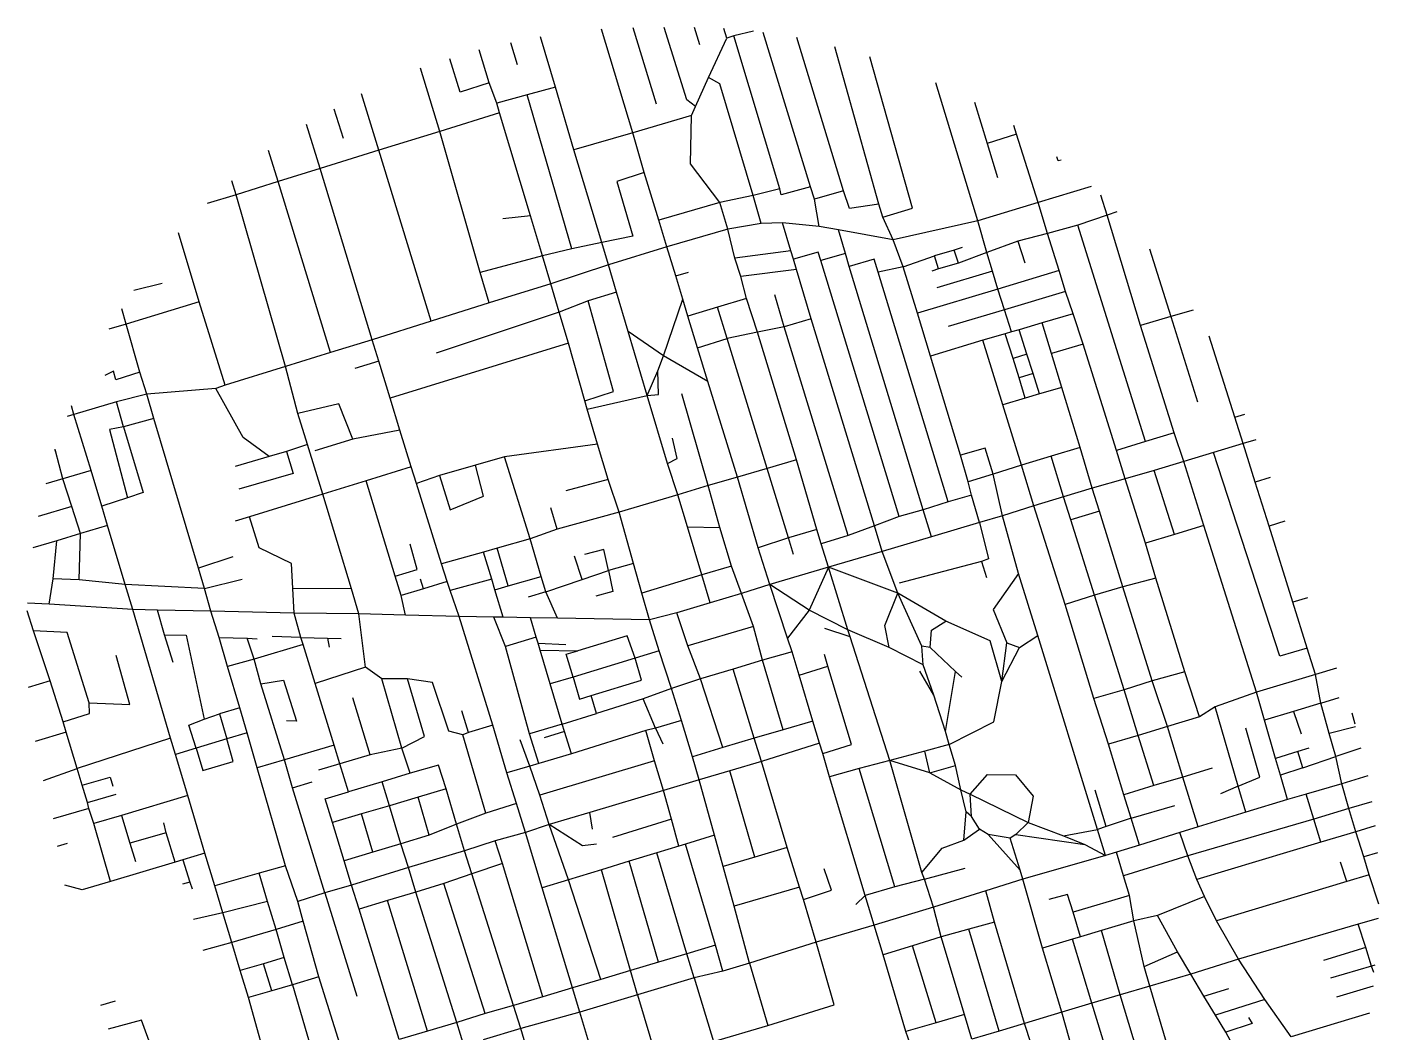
# Model space of a CAD drawing. Header units: metres. Extents: x 626322 to 628570, y 4832584 to 4835123.
# Drawn here: x 626322 to 628570, y 4833451 to 4835123 of the extents above; entities that cross this region are included whole.
import ezdxf

# ---------------------------------------------------------------- set-up
doc = ezdxf.new("R2010")
doc.units = ezdxf.units.M

msp = doc.modelspace()

# ---------------------------------------------------------------- linework, layer by layer
at = {"layer": 'ROADS'}
for points in [[(627328.8, 4834947.7), (627276.6, 4835120.1)], [(627328.9, 4835122.6), (627368, 4834995.7)], [(627433.3, 4834991.4), (627418.5, 4835002.6), (627381.2, 4835122.5)], [(627430.7, 4835123.4), (627439.6, 4835094.4)], [(627485.2, 4835104.8), (627480.2, 4835120.8)], [(627529.8, 4835116.6), (627496.9, 4835108.8)], [(627624.6, 4834857.7), (627545.5, 4835114.3)], [(627125.8, 4835097.6), (627136.8, 4835060.9)], [(627200.6, 4835023.7), (627175.3, 4835107.4)], [(627455, 4835039.4), (627485.2, 4835104.8)], [(627496.9, 4835108.8), (627485.2, 4835104.8)], [(627573.1, 4834854.5), (627496.9, 4835108.8)], [(627679.2, 4834851.1), (627601.5, 4835105.8)], [(627738.2, 4834829.1), (627664.6, 4835090.8)], [(627089.9, 4835030.6), (627042, 4835015.4), (627024.9, 4835070.5)], [(627089.9, 4835030.6), (627073.4, 4835085.3)], [(627744.7, 4834807.4), (627793.7, 4834822.4), (627722.9, 4835074.1)], [(627007.9, 4834949.9), (626976, 4835055)], [(627102.8, 4834997), (627089.9, 4835030.6)], [(627200.6, 4835023.7), (627153.3, 4835010.6)], [(627230.9, 4834919.5), (627200.6, 4835023.7)], [(627433.3, 4834991.4), (627455, 4835039.4)], [(627529.1, 4834843.4), (627473.5, 4835029), (627455, 4835039.4)], [(627902.4, 4834801.4), (627832.6, 4835030.6)], [(626906.4, 4834918.7), (626877.6, 4835012.5)], [(627153.3, 4835010.6), (627102.8, 4834997)], [(627227.4, 4834754.6), (627153.3, 4835010.6)], [(626831.9, 4834987.6), (626847.4, 4834938.9)], [(627107.4, 4834980.8), (627007.9, 4834949.9)], [(627107.4, 4834980.8), (627102.8, 4834997)], [(627158.6, 4834809.5), (627107.4, 4834980.8)], [(627426.4, 4834976.2), (627433.3, 4834991.4)], [(627897, 4834998.4), (627918.2, 4834929.9)], [(626808.9, 4834888.5), (626786.6, 4834961.2)], [(627426.4, 4834976.2), (627328.8, 4834947.7)], [(627473.5, 4834831.5), (627424.9, 4834896), (627426.4, 4834976.2)], [(627966.9, 4834945.5), (627962.2, 4834959.9)], [(627007.9, 4834949.9), (626906.4, 4834918.7)], [(627075.2, 4834715.3), (627007.9, 4834949.9)], [(627328.8, 4834947.7), (627230.9, 4834919.5)], [(627347.6, 4834881.6), (627328.8, 4834947.7)], [(627966.9, 4834945.5), (627918.2, 4834929.9)], [(628002.9, 4834831.5), (627966.9, 4834945.5)], [(626739, 4834866.8), (626723.1, 4834917.9)], [(626906.4, 4834918.7), (626808.9, 4834888.5)], [(626993.7, 4834634.6), (626906.4, 4834918.7)], [(627277.2, 4834765), (627230.9, 4834919.5)], [(627918.2, 4834929.9), (627935.4, 4834873.1)], [(626808.9, 4834888.5), (626739, 4834866.8)], [(626895.3, 4834603.6), (626808.9, 4834888.5)], [(628041.1, 4834902.3), (628036.1, 4834901.1), (628033.8, 4834907.8)], [(626669.5, 4834844.7), (626662.4, 4834867.9)], [(626739, 4834866.8), (626669.5, 4834844.7)], [(626826.4, 4834582.3), (626739, 4834866.8)], [(627347.6, 4834881.6), (627302.1, 4834866.6), (627329.2, 4834775.5), (627277.2, 4834765)], [(627372.1, 4834802.3), (627347.6, 4834881.6)], [(626669.5, 4834844.7), (626621.4, 4834830.1)], [(626751.2, 4834559.1), (626669.5, 4834844.7)], [(627573.1, 4834854.5), (627529.1, 4834843.4)], [(627624.6, 4834857.7), (627575.6, 4834844.4), (627573.1, 4834854.5)], [(627631, 4834837.1), (627624.6, 4834857.7)], [(627679.2, 4834851.1), (627631, 4834837.1)], [(627738.2, 4834829.1), (627689.4, 4834821.7), (627679.2, 4834851.1)], [(628090.9, 4834858.1), (628002.9, 4834831.5)], [(628117.5, 4834810.5), (628107, 4834843.9)], [(627473.5, 4834831.5), (627372.1, 4834802.3)], [(627529.1, 4834843.4), (627473.5, 4834831.5)], [(627487.1, 4834787.6), (627473.5, 4834831.5)], [(627542.5, 4834796.6), (627529.1, 4834843.4)], [(627638.6, 4834791.7), (627631, 4834837.1)], [(627744.7, 4834807.4), (627738.2, 4834829.1)], [(628002.9, 4834831.5), (627902.4, 4834801.4)], [(628018.2, 4834780), (628002.9, 4834831.5)], [(627158.6, 4834809.5), (627112.7, 4834804.4)], [(627178.5, 4834743.1), (627158.6, 4834809.5)], [(627385.7, 4834758.1), (627372.1, 4834802.3)], [(627761.8, 4834769.9), (627744.7, 4834807.4)], [(627902.4, 4834801.4), (627761.8, 4834769.9)], [(627917.5, 4834748.5), (627902.4, 4834801.4)], [(628117.5, 4834810.5), (628068.7, 4834793.8)], [(628133.6, 4834816.1), (628117.5, 4834810.5)], [(628173, 4834627.2), (628117.5, 4834810.5)], [(626608.1, 4834666.5), (626573.7, 4834781)], [(627487.1, 4834787.6), (627385.7, 4834758.1)], [(627542.5, 4834796.6), (627487.1, 4834787.6)], [(627498.3, 4834739.1), (627487.1, 4834787.6)], [(627577.8, 4834797.8), (627542.5, 4834796.6)], [(627591.6, 4834751.6), (627577.8, 4834797.8)], [(627638.6, 4834791.7), (627577.8, 4834797.8)], [(627670.8, 4834786.3), (627638.6, 4834791.7)], [(627682.5, 4834746.9), (627670.8, 4834786.3)], [(627761.8, 4834769.9), (627670.8, 4834786.3)], [(628018.2, 4834780), (627969.3, 4834767.5)], [(628068.7, 4834793.8), (628018.2, 4834780)], [(628037.7, 4834718.8), (628018.2, 4834780)], [(628181.1, 4834434.1), (628068.7, 4834793.8)], [(627227.4, 4834754.6), (627178.5, 4834743.1)], [(627277.2, 4834765), (627227.4, 4834754.6)], [(627288.3, 4834728), (627277.2, 4834765)], [(627385.7, 4834758.1), (627288.3, 4834728)], [(627400.4, 4834709.5), (627385.7, 4834758.1)], [(627778.4, 4834724.8), (627761.8, 4834769.9)], [(627876.7, 4834757), (627863.1, 4834752.7)], [(627969.3, 4834767.5), (627917.5, 4834748.5)], [(627969.3, 4834767.5), (627980.7, 4834731.2)], [(628188.2, 4834754.8), (628223.6, 4834642)], [(627178.5, 4834743.1), (627075.2, 4834715.3)], [(627192.8, 4834696.4), (627178.5, 4834743.1)], [(627591.6, 4834751.6), (627498.3, 4834739.1)], [(627508.3, 4834708.5), (627498.3, 4834739.1)], [(627596.2, 4834737.3), (627591.6, 4834751.6)], [(627641.8, 4834735), (627637.3, 4834749.3), (627596.2, 4834737.3)], [(627600.9, 4834720.4), (627596.2, 4834737.3)], [(627682.5, 4834746.9), (627641.8, 4834735)], [(627771.7, 4834309.7), (627641.8, 4834735)], [(627688.8, 4834725.3), (627682.5, 4834746.9)], [(627736.8, 4834715.6), (627730.3, 4834737.3), (627688.8, 4834725.3)], [(627778.4, 4834724.8), (627830.7, 4834743)], [(627863.1, 4834752.7), (627830.7, 4834743)], [(627837.4, 4834721.3), (627830.7, 4834743)], [(627870.2, 4834730.8), (627863.1, 4834752.7)], [(627917.5, 4834748.5), (627870.2, 4834730.8)], [(627927.1, 4834717.6), (627917.5, 4834748.5)], [(627090.1, 4834664.9), (627075.2, 4834715.3)], [(627288.3, 4834728), (627192.8, 4834696.4)], [(627301.7, 4834682.8), (627288.3, 4834728)], [(627400.4, 4834709.5), (627421.6, 4834715.8)], [(627412.1, 4834671), (627400.4, 4834709.5)], [(627600.9, 4834720.4), (627508.3, 4834708.5)], [(627625.5, 4834638.3), (627600.9, 4834720.4)], [(627811.7, 4834320.6), (627688.8, 4834725.3)], [(627778.4, 4834724.8), (627736.8, 4834715.6)], [(627853.4, 4834334), (627736.8, 4834715.6)], [(627802.2, 4834647.8), (627778.4, 4834724.8)], [(627837.4, 4834721.3), (627826.3, 4834717.6)], [(627927.1, 4834717.6), (627834.5, 4834689.9)], [(627870.2, 4834730.8), (627837.4, 4834721.3)], [(627936, 4834687.7), (627927.1, 4834717.6)], [(628037.7, 4834718.8), (627936, 4834687.7)], [(628048.3, 4834683.5), (628037.7, 4834718.8)], [(626499.3, 4834686.1), (626546.6, 4834697.4)], [(627192.8, 4834696.4), (627090.1, 4834664.9)], [(627206.7, 4834649.3), (627192.8, 4834696.4)], [(627518.1, 4834672.2), (627508.3, 4834708.5)], [(627936, 4834687.7), (627802.2, 4834647.8)], [(627947.1, 4834653.5), (627936, 4834687.7)], [(626608.1, 4834666.5), (626486.8, 4834629.6)], [(626651.4, 4834528), (626608.1, 4834666.5)], [(627090.1, 4834664.9), (626993.7, 4834634.6)], [(627254.5, 4834668.3), (627206.7, 4834649.3)], [(627249.2, 4834502.2), (627297, 4834517.7), (627254.5, 4834668.3)], [(627301.7, 4834682.8), (627254.5, 4834668.3)], [(627321.3, 4834617.4), (627301.7, 4834682.8)], [(627380, 4834577), (627412.1, 4834671)], [(627420.6, 4834642.9), (627412.1, 4834671)], [(627518.1, 4834672.2), (627470, 4834657.8)], [(627536.3, 4834616.1), (627518.1, 4834672.2)], [(627580.8, 4834625.2), (627565, 4834678)], [(628048.3, 4834683.5), (627947.1, 4834653.5)], [(628060.9, 4834646.7), (628048.3, 4834683.5)], [(626486.8, 4834629.6), (626479.2, 4834654.7)], [(627206.7, 4834649.3), (627001.9, 4834581.1)], [(627221.9, 4834597.9), (627206.7, 4834649.3)], [(627470, 4834657.8), (627420.6, 4834642.9)], [(627436.6, 4834590), (627420.6, 4834642.9)], [(627486, 4834605.6), (627470, 4834657.8)], [(627824.1, 4834576), (627802.2, 4834647.8)], [(627947.1, 4834653.5), (627853.2, 4834625.6)], [(627958.7, 4834616.6), (627947.1, 4834653.5)], [(628060.9, 4834646.7), (628009.3, 4834631.5)], [(628077.6, 4834596.1), (628060.9, 4834646.7)], [(628223.6, 4834642), (628173, 4834627.2)], [(628260.6, 4834652.8), (628223.6, 4834642)], [(628223.6, 4834642), (628267.6, 4834500.1)], [(626486.8, 4834629.6), (626457.7, 4834621)], [(626509.5, 4834549.7), (626486.8, 4834629.6)], [(626993.7, 4834634.6), (626895.3, 4834603.6)], [(627580.8, 4834625.2), (627536.3, 4834616.1)], [(627625.5, 4834638.3), (627580.8, 4834625.2)], [(627687.1, 4834278.2), (627580.8, 4834625.2)], [(627730.6, 4834294.1), (627625.5, 4834638.3)], [(627971.4, 4834620.1), (627958.7, 4834616.6)], [(628009.3, 4834631.5), (627971.4, 4834620.1)], [(627984.3, 4834579.4), (627971.4, 4834620.1)], [(628025.3, 4834580.5), (628009.3, 4834631.5)], [(628229, 4834448.5), (628173, 4834627.2)], [(626895.3, 4834603.6), (626826.4, 4834582.3)], [(626906.7, 4834567.8), (626895.3, 4834603.6)], [(627221.9, 4834597.9), (626925.4, 4834506.2)], [(627249.2, 4834502.2), (627221.9, 4834597.9)], [(627380, 4834577), (627321.3, 4834617.4)], [(627352.9, 4834510.9), (627321.3, 4834617.4)], [(627436.6, 4834590), (627486, 4834605.6)], [(627536.3, 4834616.1), (627486, 4834605.6)], [(627552.3, 4834389.5), (627486, 4834605.6)], [(627600.8, 4834403.8), (627536.3, 4834616.1)], [(627910.9, 4834602.7), (627824.1, 4834576)], [(627948.2, 4834613.5), (627910.9, 4834602.7)], [(627944.2, 4834495.2), (627910.9, 4834602.7)], [(627958.7, 4834616.6), (627948.2, 4834613.5)], [(627961.2, 4834572.3), (627948.2, 4834613.5)], [(628329.8, 4834474.9), (628287.4, 4834609.2)], [(626826.4, 4834582.3), (626751.2, 4834559.1)], [(627370.3, 4834551.9), (627380, 4834577)], [(627453.5, 4834534.3), (627380, 4834577)], [(627453.5, 4834534.3), (627436.6, 4834590)], [(627873.5, 4834411.5), (627824.1, 4834576)], [(627984.3, 4834579.4), (627961.2, 4834572.3)], [(627994.3, 4834547.2), (627984.3, 4834579.4)], [(628077.6, 4834596.1), (628025.3, 4834580.5)], [(628042.2, 4834524.3), (628025.3, 4834580.5)], [(628133.3, 4834419.5), (628077.6, 4834596.1)], [(626751.2, 4834559.1), (626651.4, 4834528)], [(626772.1, 4834481.1), (626751.2, 4834559.1)], [(626906.7, 4834567.8), (626866.7, 4834555.9)], [(626925.4, 4834506.2), (626906.7, 4834567.8)], [(627352.9, 4834510.9), (627371.7, 4834512.2), (627370.3, 4834551.9)], [(627352.9, 4834510.9), (627370.3, 4834551.9)], [(627971.2, 4834540.2), (627961.2, 4834572.3)], [(626509.5, 4834549.7), (626469.5, 4834536.8), (626465.3, 4834551), (626451.1, 4834544.1)], [(626520.7, 4834512.8), (626509.5, 4834549.7)], [(627503.2, 4834375), (627453.5, 4834534.3)], [(627994.3, 4834547.2), (627971.2, 4834540.2)], [(627981.4, 4834506.3), (627971.2, 4834540.2)], [(628005.1, 4834513.4), (627994.3, 4834547.2)], [(626520.7, 4834512.8), (626470.4, 4834500)], [(626635.6, 4834522.7), (626520.7, 4834512.8)], [(626532.6, 4834472.4), (626520.7, 4834512.8)], [(626651.4, 4834528), (626635.6, 4834522.7)], [(626724.2, 4834409.4), (626681, 4834440.7), (626635.6, 4834522.7)], [(627253.3, 4834488), (627352.9, 4834510.9)], [(627386.4, 4834397.5), (627352.9, 4834510.9)], [(627454.3, 4834361), (627410.4, 4834513.4)], [(627981.4, 4834506.3), (627944.2, 4834495.2)], [(628005.1, 4834513.4), (627981.4, 4834506.3)], [(628042.2, 4834524.3), (628005.1, 4834513.4)], [(628072.9, 4834424.4), (628042.2, 4834524.3)], [(626399.7, 4834479.3), (626395.5, 4834493.5)], [(626470.4, 4834500), (626399.7, 4834479.3)], [(626482.2, 4834458.8), (626470.4, 4834500)], [(626863.2, 4834438.3), (626839.9, 4834496.8), (626772.1, 4834481.1)], [(626941.6, 4834453.2), (626925.4, 4834506.2)], [(627253.3, 4834488), (627249.2, 4834502.2)], [(627270.3, 4834430), (627253.3, 4834488)], [(627975.1, 4834394.8), (627944.2, 4834495.2)], [(626399.7, 4834479.3), (626388.7, 4834475.9)], [(626428.4, 4834386.2), (626399.7, 4834479.3)], [(626532.6, 4834472.4), (626482.2, 4834458.8)], [(626606.7, 4834223.9), (626532.6, 4834472.4)], [(626787.8, 4834429.3), (626772.1, 4834481.1)], [(628329.8, 4834474.9), (628346.6, 4834479.7)], [(628343.8, 4834430.8), (628329.8, 4834474.9)], [(626482.2, 4834458.8), (626458.9, 4834454), (626488.8, 4834340.5)], [(626482.2, 4834458.8), (626514.6, 4834349.4), (626488.8, 4834340.5)], [(626941.6, 4834453.2), (626863.2, 4834438.3)], [(626960.5, 4834392.3), (626941.6, 4834453.2)], [(627386.4, 4834397.5), (627402.6, 4834406.3), (627394.9, 4834439.8)], [(628229, 4834448.5), (628181.1, 4834434.1)], [(628245, 4834401), (628229, 4834448.5)], [(626369.3, 4834418.7), (626367.6, 4834418.2)], [(626369.3, 4834418.7), (626368.4, 4834421.4)], [(626381.5, 4834372.5), (626369.3, 4834418.7)], [(626752.9, 4834417.8), (626764, 4834381.3), (626674, 4834355.3)], [(626752.9, 4834417.8), (626724.2, 4834409.4)], [(626787.8, 4834429.3), (626752.9, 4834417.8)], [(626813.3, 4834346.6), (626787.8, 4834429.3)], [(626863.2, 4834438.3), (626800.2, 4834418.8)], [(627270.3, 4834430), (627115.8, 4834409)], [(627288, 4834371), (627270.3, 4834430)], [(627928.3, 4834380.1), (627914.7, 4834423.4), (627873.5, 4834411.5)], [(628072.9, 4834424.4), (628024.5, 4834409.8)], [(628092.7, 4834356.9), (628072.9, 4834424.4)], [(628181.1, 4834434.1), (628133.3, 4834419.5)], [(628147.7, 4834372.5), (628133.3, 4834419.5)], [(628343.8, 4834430.8), (628294.5, 4834415.9)], [(628364.8, 4834437.1), (628343.8, 4834430.8)], [(628363.7, 4834366.8), (628343.8, 4834430.8)], [(626724.2, 4834409.4), (626667.5, 4834392.8)], [(627007.6, 4834378), (627025, 4834320.8), (627080.9, 4834343.5), (627067.3, 4834395.1)], [(627067.3, 4834395.1), (627007.6, 4834378)], [(627115.8, 4834409), (627067.3, 4834395.1)], [(627158.1, 4834272.6), (627115.8, 4834409)], [(627403.9, 4834345.7), (627386.4, 4834397.5)], [(627600.8, 4834403.8), (627552.3, 4834389.5)], [(627634.9, 4834287.9), (627600.8, 4834403.8)], [(627886.7, 4834367.4), (627873.5, 4834411.5)], [(627975.1, 4834394.8), (627928.3, 4834380.1)], [(628024.5, 4834409.8), (627975.1, 4834394.8)], [(627995.7, 4834327.4), (627975.1, 4834394.8)], [(628045, 4834342.3), (628024.5, 4834409.8)], [(628245, 4834401), (628195.9, 4834386.2)], [(628294.5, 4834415.9), (628245, 4834401)], [(628278.4, 4834294.7), (628245, 4834401)], [(628450.4, 4834090.6), (628404.7, 4834077.2), (628294.5, 4834415.9)], [(626381.5, 4834372.5), (626352.8, 4834364)], [(626428.4, 4834386.2), (626381.5, 4834372.5)], [(626396, 4834326.4), (626381.5, 4834372.5)], [(626446.1, 4834326.7), (626428.4, 4834386.2)], [(626960.5, 4834392.3), (626885.6, 4834369.1)], [(626969.1, 4834364.5), (626960.5, 4834392.3)], [(627007.6, 4834378), (626969.1, 4834364.5)], [(627503.2, 4834375), (627454.3, 4834361)], [(627552.3, 4834389.5), (627503.2, 4834375)], [(627537.5, 4834257.3), (627503.2, 4834375)], [(627587.5, 4834274), (627552.3, 4834389.5)], [(627928.3, 4834380.1), (627886.7, 4834367.4)], [(627943.6, 4834310.9), (627928.3, 4834380.1)], [(628147.7, 4834372.5), (628092.7, 4834356.9)], [(628195.9, 4834386.2), (628147.7, 4834372.5)], [(628181.4, 4834265.4), (628147.7, 4834372.5)], [(628229.4, 4834279.8), (628195.9, 4834386.2)], [(628388.6, 4834374.3), (628363.7, 4834366.8)], [(626885.6, 4834369.1), (626813.3, 4834346.6)], [(626933.7, 4834210.6), (626885.6, 4834369.1)], [(627010.9, 4834230.8), (626969.1, 4834364.5)], [(627288, 4834371), (627217.7, 4834352.3)], [(627306.4, 4834316.9), (627288, 4834371)], [(627454.3, 4834361), (627403.9, 4834345.7)], [(627473.7, 4834291.2), (627454.3, 4834361)], [(627892.3, 4834345.3), (627886.7, 4834367.4)], [(628092.7, 4834356.9), (628045, 4834342.3)], [(628104.9, 4834318.5), (628092.7, 4834356.9)], [(628387.2, 4834293.7), (628363.7, 4834366.8)], [(626488.8, 4834340.5), (626446.1, 4834326.7)], [(626455.6, 4834294.7), (626446.1, 4834326.7)], [(626813.3, 4834346.6), (626691.4, 4834309.1)], [(626861.2, 4834189.1), (626813.3, 4834346.6)], [(627403.9, 4834345.7), (627306.4, 4834316.9)], [(627419.8, 4834292.7), (627403.9, 4834345.7)], [(627853.4, 4834334), (627811.7, 4834320.6)], [(627892.3, 4834345.3), (627853.4, 4834334)], [(627905.6, 4834299.5), (627892.3, 4834345.3)], [(627995.7, 4834327.4), (627943.6, 4834310.9)], [(628045, 4834342.3), (627995.7, 4834327.4)], [(628047.5, 4834163.5), (627995.7, 4834327.4)], [(628057.2, 4834304.3), (628045, 4834342.3)], [(626396, 4834326.4), (626340.2, 4834309.8)], [(626410.7, 4834281.3), (626396, 4834326.4)], [(626691.4, 4834309.1), (626667.8, 4834301.6)], [(626763.9, 4834189.8), (626761.2, 4834231.3), (626707.9, 4834257.4), (626691.4, 4834309.1)], [(627203.1, 4834288.7), (627192.4, 4834324.1)], [(627306.4, 4834316.9), (627203.1, 4834288.7)], [(627329.9, 4834231.5), (627306.4, 4834316.9)], [(627771.7, 4834309.7), (627730.6, 4834294.1)], [(627811.7, 4834320.6), (627771.7, 4834309.7)], [(627825.7, 4834275.6), (627811.7, 4834320.6)], [(627943.6, 4834310.9), (627905.6, 4834299.5)], [(627970.3, 4834214.8), (627943.6, 4834310.9)], [(628104.9, 4834318.5), (628057.2, 4834304.3)], [(628096.8, 4834179), (628057.2, 4834304.3)], [(628143.9, 4834192.6), (628104.9, 4834318.5)], [(626455.6, 4834294.7), (626410.7, 4834281.3)], [(626484.7, 4834196.6), (626455.6, 4834294.7)], [(627203.1, 4834288.7), (627158.1, 4834272.6)], [(627443.7, 4834212.5), (627419.8, 4834292.7)], [(627419.8, 4834292.7), (627473.7, 4834291.2)], [(627492.9, 4834227.3), (627473.7, 4834291.2)], [(627634.9, 4834287.9), (627587.5, 4834274)], [(627642.3, 4834264), (627634.9, 4834287.9)], [(627730.6, 4834294.1), (627687.1, 4834278.2)], [(627743.6, 4834251.2), (627730.6, 4834294.1)], [(627905.6, 4834299.5), (627825.7, 4834275.6)], [(627905.6, 4834299.5), (627920.4, 4834239.5), (627908.8, 4834234.8)], [(628278.4, 4834294.7), (628229.4, 4834279.8)], [(628365.7, 4834017.3), (628278.4, 4834294.7)], [(628413, 4834301.8), (628387.2, 4834293.7)], [(628426.4, 4834167.2), (628387.2, 4834293.7)], [(626371.1, 4834269.1), (626331.5, 4834257.6)], [(626365, 4834206.2), (626371.1, 4834269.1)], [(626410.7, 4834281.3), (626371.1, 4834269.1)], [(626408.6, 4834204.1), (626410.7, 4834281.3)], [(626933.7, 4834210.6), (626970.2, 4834221.6), (626958.5, 4834263.7)], [(627158.1, 4834272.6), (627103.2, 4834256.7)], [(627176.5, 4834209.6), (627158.1, 4834272.6)], [(627587.5, 4834274), (627537.5, 4834257.3)], [(627596, 4834246.4), (627587.5, 4834274)], [(627687.1, 4834278.2), (627642.3, 4834264)], [(627654.3, 4834225.3), (627642.3, 4834264)], [(627825.7, 4834275.6), (627743.6, 4834251.2)], [(628229.4, 4834279.8), (628181.4, 4834265.4)], [(628198.5, 4834207.1), (628181.4, 4834265.4)], [(626663.7, 4834242.8), (626606.7, 4834223.9)], [(627080.5, 4834250.3), (627010.9, 4834230.8)], [(627103.2, 4834256.7), (627080.5, 4834250.3)], [(627094.3, 4834205.7), (627080.5, 4834250.3)], [(627121.6, 4834194.2), (627103.2, 4834256.7)], [(627244.6, 4834204.6), (627232.2, 4834243.8)], [(627288.6, 4834219.7), (627280.6, 4834255), (627248.7, 4834246.3)], [(627556.6, 4834196.4), (627537.5, 4834257.3)], [(627743.6, 4834251.2), (627654.3, 4834225.3)], [(627769.3, 4834182.4), (627743.6, 4834251.2)], [(626617, 4834189.9), (626606.7, 4834223.9)], [(627020.1, 4834201.3), (627010.9, 4834230.8)], [(627244.6, 4834204.6), (627288.6, 4834219.7)], [(627288.6, 4834219.7), (627295.7, 4834185.1), (627267.6, 4834177)], [(627329.9, 4834231.5), (627288.6, 4834219.7)], [(627343.9, 4834182.3), (627329.9, 4834231.5)], [(627492.9, 4834227.3), (627443.7, 4834212.5)], [(627509.8, 4834181.5), (627492.9, 4834227.3)], [(627654.3, 4834225.3), (627556.6, 4834196.4)], [(627654.3, 4834225.3), (627622.1, 4834153.8)], [(627686.5, 4834121.3), (627654.3, 4834225.3)], [(627769.3, 4834182.4), (627654.3, 4834225.3)], [(627908.8, 4834234.8), (627771.5, 4834199)], [(627908.8, 4834234.8), (627916.8, 4834208.4)], [(627970.3, 4834214.8), (627927.9, 4834155.2), (627950.6, 4834099.3)], [(628002.5, 4834111.6), (627970.3, 4834214.8)], [(626358.7, 4834163.9), (626365, 4834206.2)], [(626408.6, 4834204.1), (626365, 4834206.2)], [(626484.7, 4834196.6), (626408.6, 4834204.1)], [(626617, 4834189.9), (626484.7, 4834196.6)], [(626497.4, 4834155.1), (626484.7, 4834196.6)], [(626617, 4834189.9), (626679.2, 4834205.2)], [(626943.8, 4834178.1), (626933.7, 4834210.6)], [(626980.8, 4834189.2), (626975.7, 4834205.7)], [(627020.1, 4834201.3), (626980.8, 4834189.2)], [(627025.2, 4834186.5), (627020.1, 4834201.3)], [(627094.3, 4834205.7), (627025.2, 4834186.5)], [(627099.4, 4834187.9), (627094.3, 4834205.7)], [(627099.4, 4834187.9), (627121.6, 4834194.2)], [(627121.6, 4834194.2), (627176.5, 4834209.6)], [(627184.4, 4834184.4), (627176.5, 4834209.6)], [(627184.4, 4834184.4), (627244.6, 4834204.6)], [(627443.7, 4834212.5), (627343.9, 4834182.3)], [(627457.6, 4834166.3), (627443.7, 4834212.5)], [(627556.6, 4834196.4), (627509.8, 4834181.5)], [(627586.1, 4834107.3), (627556.6, 4834196.4)], [(627622.1, 4834153.8), (627556.6, 4834196.4)], [(628143.9, 4834192.6), (628096.8, 4834179)], [(628198.5, 4834207.1), (628143.9, 4834192.6)], [(628192.2, 4834036.2), (628143.9, 4834192.6)], [(628246.9, 4834051.3), (628198.5, 4834207.1)], [(626627.4, 4834152.1), (626617, 4834189.9)], [(626861.2, 4834189.1), (626763.9, 4834189.8)], [(626765.7, 4834149.1), (626763.9, 4834189.8)], [(626873.5, 4834147.6), (626861.2, 4834189.1)], [(626980.8, 4834189.2), (626943.8, 4834178.1)], [(626950.8, 4834145.3), (626943.8, 4834178.1)], [(627040.4, 4834143.5), (627025.2, 4834186.5)], [(627113.4, 4834142.2), (627099.4, 4834187.9)], [(627184.4, 4834184.4), (627155, 4834175.3)], [(627203.8, 4834140.7), (627184.4, 4834184.4)], [(627356.5, 4834138), (627343.9, 4834182.3)], [(627509.8, 4834181.5), (627457.6, 4834166.3)], [(627529.4, 4834126.6), (627509.8, 4834181.5)], [(627755, 4834091.9), (627747.8, 4834128.6), (627769.3, 4834182.4)], [(627809.4, 4834094.3), (627769.3, 4834182.4)], [(627849.4, 4834135.5), (627769.3, 4834182.4)], [(628096.8, 4834179), (628047.5, 4834163.5)], [(628145.6, 4834021.2), (628096.8, 4834179)], [(628450.6, 4834174.3), (628426.4, 4834167.2)], [(626332.2, 4834119.7), (626321.7, 4834152.9)], [(626358.7, 4834163.9), (626322.5, 4834165.7)], [(626497.4, 4834155.1), (626358.7, 4834163.9)], [(626560.5, 4833941), (626497.4, 4834155.1)], [(626538.4, 4834153.9), (626497.4, 4834155.1)], [(626550.5, 4834112.8), (626538.4, 4834153.9)], [(626627.4, 4834152.1), (626538.4, 4834153.9)], [(626640.9, 4834108.2), (626627.4, 4834152.1)], [(626765.7, 4834149.1), (626627.4, 4834152.1)], [(626873.5, 4834147.6), (626765.7, 4834149.1)], [(626777.1, 4834108.7), (626765.7, 4834149.1)], [(626884.2, 4834059.2), (626873.5, 4834147.6)], [(626950.8, 4834145.3), (626873.5, 4834147.6)], [(627402.3, 4834149.5), (627356.5, 4834138)], [(627457.6, 4834166.3), (627402.3, 4834149.5)], [(627420.3, 4834094.4), (627402.3, 4834149.5)], [(627622.1, 4834153.8), (627586.1, 4834107.3)], [(627686.5, 4834121.3), (627622.1, 4834153.8)], [(628095.7, 4834006.9), (628047.5, 4834163.5)], [(628450.4, 4834090.6), (628426.4, 4834167.2)], [(627040.4, 4834143.5), (626950.8, 4834145.3)], [(627096.1, 4833962.9), (627040.4, 4834143.5)], [(627098, 4834142.4), (627040.4, 4834143.5)], [(627117.2, 4834093.5), (627098, 4834142.4)], [(627113.4, 4834142.2), (627098, 4834142.4)], [(627158.8, 4834141.3), (627113.4, 4834142.2)], [(627168.3, 4834109.2), (627158.8, 4834141.3)], [(627203.8, 4834140.7), (627158.8, 4834141.3)], [(627356.5, 4834138), (627203.8, 4834140.7)], [(627372.8, 4834086.3), (627356.5, 4834138)], [(627529.4, 4834126.6), (627420.3, 4834094.4)], [(627544.7, 4834070.5), (627529.4, 4834126.6)], [(627823.1, 4834091.9), (627825.4, 4834120.4), (627849.4, 4834135.5)], [(627942.2, 4834035.5), (627923.3, 4834103.1), (627849.4, 4834135.5)], [(626425, 4833999.9), (626388.3, 4834116.5), (626332.2, 4834119.7)], [(626360.3, 4834036.3), (626332.2, 4834119.7)], [(626550.5, 4834112.8), (626586.3, 4834112.3), (626616.3, 4833972.6)], [(626564.7, 4834066.9), (626550.5, 4834112.8)], [(626655, 4834060), (626640.9, 4834108.2)], [(626640.9, 4834108.2), (626687.7, 4834107.1)], [(626699.1, 4834072.3), (626687.7, 4834107.1)], [(626687.7, 4834107.1), (626704.5, 4834106.3)], [(626777.1, 4834108.7), (626729.4, 4834110.1)], [(626780.7, 4834096.8), (626777.1, 4834108.7)], [(626777.1, 4834108.7), (626821.4, 4834107.3)], [(626821.4, 4834107.3), (626823.9, 4834092.5)], [(626821.4, 4834107.3), (626844.2, 4834106.8)], [(627168.3, 4834109.2), (627117.2, 4834093.5)], [(627171.6, 4834098.8), (627168.3, 4834109.2)], [(627332.6, 4834074), (627319.8, 4834111), (627237.7, 4834086.5)], [(627593.6, 4834084.8), (627586.1, 4834107.3)], [(627690.1, 4834109.8), (627648.4, 4834123.3)], [(627755, 4834091.9), (627686.5, 4834121.3)], [(627690.1, 4834109.8), (627686.5, 4834121.3)], [(627756.3, 4833903.9), (627690.1, 4834109.8)], [(627971.8, 4834091.6), (628002.5, 4834111.6)], [(628101.3, 4833789.4), (628002.5, 4834111.6)], [(626780.7, 4834096.8), (626699.1, 4834072.3)], [(626801, 4834031.8), (626780.7, 4834096.8)], [(627157.3, 4833948), (627117.2, 4834093.5)], [(627175.1, 4834087.3), (627171.6, 4834098.8)], [(627171.6, 4834098.8), (627217.5, 4834096.8)], [(627191.4, 4834031.5), (627175.1, 4834087.3)], [(627175.1, 4834087.3), (627237.7, 4834086.5)], [(627229.6, 4834042.7), (627218.1, 4834080.5), (627237.7, 4834086.5)], [(627372.8, 4834086.3), (627332.6, 4834074)], [(627393, 4834023.5), (627372.8, 4834086.3)], [(627441.2, 4834039.9), (627420.3, 4834094.4)], [(627593.6, 4834084.8), (627544.7, 4834070.5)], [(627605.3, 4834045.9), (627593.6, 4834084.8)], [(627653.3, 4834060.8), (627647.6, 4834080.3)], [(627811.6, 4834063.2), (627755, 4834091.9)], [(627811.6, 4834063.2), (627809.4, 4834094.3)], [(627823.1, 4834091.9), (627809.4, 4834094.3)], [(627865.4, 4834051.7), (627823.1, 4834091.9)], [(627942.2, 4834035.5), (627950.6, 4834099.3)], [(627942.2, 4834035.5), (627971.8, 4834091.6)], [(627950.6, 4834099.3), (627971.8, 4834091.6)], [(628464.1, 4834046.7), (628450.4, 4834090.6)], [(626425, 4833999.9), (626492.9, 4833997.3), (626469.8, 4834078.3)], [(626699.1, 4834072.3), (626655, 4834060)], [(626675.5, 4833991.5), (626655, 4834060)], [(626710.2, 4834031.4), (626699.1, 4834072.3)], [(626884.2, 4834059.2), (626801, 4834031.8)], [(626911.7, 4834039.7), (626884.2, 4834059.2)], [(627332.6, 4834074), (627229.6, 4834042.7)], [(627259.4, 4834011.8), (627343.1, 4834037.5), (627332.6, 4834074)], [(627544.7, 4834070.5), (627495.7, 4834056)], [(627578.7, 4833954.7), (627544.7, 4834070.5)], [(627605.3, 4834045.9), (627653.3, 4834060.8)], [(627644.6, 4833915.5), (627692.4, 4833930.6), (627653.3, 4834060.8)], [(627829.4, 4834012.6), (627811.6, 4834063.2)], [(628499, 4834057.2), (628464.1, 4834046.7)], [(626360.3, 4834036.3), (626323.4, 4834025.5)], [(626381.9, 4833968.3), (626360.3, 4834036.3)], [(626710.2, 4834031.4), (626748.3, 4834037.7), (626769.5, 4833969.3), (626752.9, 4833969.8)], [(626954.4, 4834039.8), (626911.7, 4834039.7)], [(626945.1, 4833924.6), (626911.7, 4834039.7)], [(626945.1, 4833924.6), (626982.7, 4833943.6), (626954.4, 4834039.8)], [(627046.1, 4833946.7), (627023, 4833952.7), (626995.6, 4834033.7), (626954.4, 4834039.8)], [(627229.6, 4834042.7), (627191.4, 4834031.5)], [(627229.6, 4834042.7), (627240, 4834005.8), (627259.4, 4834011.8)], [(627441.2, 4834039.9), (627393, 4834023.5)], [(627495.7, 4834056), (627441.2, 4834039.9)], [(627478.5, 4833925.6), (627441.2, 4834039.9)], [(627530.9, 4833941.1), (627495.7, 4834056)], [(627628.4, 4833969.5), (627605.3, 4834045.9)], [(627829.4, 4834012.6), (627805.9, 4834052.3)], [(627848.7, 4833952), (627865.4, 4834051.7)], [(627855.1, 4833930.8), (627929.1, 4833968.1), (627942.2, 4834035.5)], [(627865.4, 4834051.7), (627875.8, 4834042.6)], [(628192.2, 4834036.2), (628145.6, 4834021.2)], [(628246.9, 4834051.3), (628192.2, 4834036.2)], [(628217.7, 4833960.2), (628192.2, 4834036.2)], [(628271.2, 4833976.3), (628246.9, 4834051.3)], [(628464.1, 4834046.7), (628365.7, 4834017.3)], [(628473.1, 4833999.4), (628464.1, 4834046.7)], [(626749.9, 4833905), (626710.2, 4834031.4)], [(626832.3, 4833929.6), (626801, 4834031.8)], [(627211.5, 4833964.1), (627191.4, 4834031.5)], [(627393, 4834023.5), (627346.4, 4834006.7)], [(627409.9, 4833970.5), (627393, 4834023.5)], [(627848.7, 4833952), (627829.4, 4834012.6)], [(628145.6, 4834021.2), (628095.7, 4834006.9)], [(628169.1, 4833945.4), (628145.6, 4834021.2)], [(628365.7, 4834017.3), (628297.3, 4833993.4)], [(628379.4, 4833971.2), (628365.7, 4834017.3)], [(626381.9, 4833968.3), (626425.5, 4833982.1), (626425, 4833999.9)], [(626675.5, 4833991.5), (626641.7, 4833981.6)], [(626687.6, 4833949.9), (626675.5, 4833991.5)], [(626892.4, 4833913.6), (626863.2, 4834008.2)], [(627268.3, 4833982.1), (627259.4, 4834011.8)], [(627346.4, 4834006.7), (627268.3, 4833982.1)], [(627366.8, 4833957.6), (627346.4, 4834006.7)], [(628119.9, 4833930.9), (628095.7, 4834006.9)], [(628297.3, 4833993.4), (628271.2, 4833976.3)], [(628335.4, 4833861.2), (628297.3, 4833993.4)], [(628473.1, 4833999.4), (628427.4, 4833985.3)], [(628473.1, 4833999.4), (628503.6, 4834008.5)], [(628486.5, 4833948.6), (628473.1, 4833999.4)], [(626386.6, 4833951.3), (626381.9, 4833968.3)], [(626602.9, 4833924.5), (626590.7, 4833962.8), (626616.3, 4833972.6)], [(626616.3, 4833972.6), (626641.7, 4833981.6)], [(626641.7, 4833981.6), (626654, 4833940.1)], [(627055.8, 4833950.4), (627044.6, 4833986.3)], [(627211.5, 4833964.1), (627268.3, 4833982.1)], [(627409.9, 4833970.5), (627366.8, 4833957.6)], [(627428.2, 4833910.3), (627409.9, 4833970.5)], [(627628.4, 4833969.5), (627578.7, 4833954.7)], [(627639.5, 4833932.7), (627628.4, 4833969.5)], [(628271.2, 4833976.3), (628217.7, 4833960.2)], [(628427.4, 4833985.3), (628379.4, 4833971.2)], [(628397.7, 4833907.4), (628379.4, 4833971.2)], [(628427.4, 4833985.3), (628440.2, 4833948.5)], [(628529.8, 4833964.6), (628524.7, 4833982.4)], [(626386.6, 4833951.3), (626335.4, 4833935.6)], [(626405, 4833890.7), (626386.6, 4833951.3)], [(626687.6, 4833949.9), (626654, 4833940.1)], [(626704.6, 4833891.6), (626687.6, 4833949.9)], [(627055.8, 4833950.4), (627046.1, 4833946.7)], [(627084.8, 4833816.6), (627046.1, 4833946.7)], [(627096.1, 4833962.9), (627055.8, 4833950.4)], [(627119.7, 4833883.6), (627096.1, 4833962.9)], [(627211.5, 4833964.1), (627157.3, 4833948)], [(627172.9, 4833898.8), (627157.3, 4833948)], [(627215.4, 4833952.2), (627181.6, 4833941.5)], [(627215.4, 4833952.2), (627211.5, 4833964.1)], [(627227, 4833915), (627215.4, 4833952.2)], [(627350.3, 4833953.6), (627227, 4833915)], [(627366.8, 4833957.6), (627350.3, 4833953.6)], [(627365.2, 4833903.5), (627350.3, 4833953.6)], [(627366.8, 4833957.6), (627378.8, 4833931.4)], [(627578.7, 4833954.7), (627530.9, 4833941.1)], [(627855.1, 4833930.8), (627848.7, 4833952)], [(628169.1, 4833945.4), (628119.9, 4833930.9)], [(628217.7, 4833960.2), (628169.1, 4833945.4)], [(628195.1, 4833862.1), (628169.1, 4833945.4)], [(628243.4, 4833876.1), (628217.7, 4833960.2)], [(628335.4, 4833861.2), (628371.6, 4833876.1), (628348.2, 4833957.5)], [(628530.7, 4833960), (628486.5, 4833948.6)], [(628497.8, 4833910.6), (628486.5, 4833948.6)], [(626560.5, 4833941), (626405, 4833890.7)], [(626568.6, 4833913.8), (626560.5, 4833941)], [(626602.9, 4833924.5), (626568.6, 4833913.8)], [(626602.9, 4833924.5), (626614, 4833887.1), (626664.5, 4833902.4), (626654, 4833940.1)], [(626654, 4833940.1), (626602.9, 4833924.5)], [(626832.3, 4833929.6), (626749.9, 4833905)], [(626841.6, 4833898.5), (626832.3, 4833929.6)], [(626945.1, 4833924.6), (626892.4, 4833913.6)], [(626958.8, 4833882.7), (626945.1, 4833924.6)], [(627157.8, 4833894.4), (627141.7, 4833938.3)], [(627478.5, 4833925.6), (627428.2, 4833910.3)], [(627530.9, 4833941.1), (627478.5, 4833925.6)], [(627542.9, 4833902.1), (627530.9, 4833941.1)], [(627639.5, 4833932.7), (627542.9, 4833902.1)], [(627644.6, 4833915.5), (627639.5, 4833932.7)], [(627855.1, 4833930.8), (627814.7, 4833919.3)], [(627865.5, 4833895.5), (627855.1, 4833930.8)], [(628145.5, 4833846.8), (628119.9, 4833930.9)], [(628453, 4833924.3), (628434.6, 4833918.8)], [(628539.5, 4833924.6), (628497.8, 4833910.6)], [(626588.9, 4833845.6), (626568.6, 4833913.8)], [(626749.9, 4833905), (626704.6, 4833891.6)], [(626763, 4833858.6), (626749.9, 4833905)], [(626892.4, 4833913.6), (626841.6, 4833898.5)], [(627227, 4833915), (627172.9, 4833898.8)], [(627365.2, 4833903.5), (627174.2, 4833846.5)], [(627380, 4833854.1), (627365.2, 4833903.5)], [(627439.3, 4833871.6), (627428.2, 4833910.3)], [(627542.9, 4833902.1), (627490.3, 4833886.5)], [(627585.6, 4833759.5), (627542.9, 4833902.1)], [(627656.1, 4833876.5), (627644.6, 4833915.5)], [(627756.3, 4833903.9), (627705.3, 4833890.4)], [(627814.7, 4833919.3), (627756.3, 4833903.9)], [(627809.7, 4833717.7), (627756.3, 4833903.9)], [(627822.7, 4833883.7), (627756.3, 4833903.9)], [(627822.7, 4833883.7), (627814.7, 4833919.3)], [(628434.6, 4833918.8), (628397.7, 4833907.4)], [(628405.7, 4833879.8), (628397.7, 4833907.4)], [(628442.9, 4833891.6), (628434.6, 4833918.8)], [(628442.9, 4833891.6), (628497.8, 4833910.6)], [(628507.8, 4833865.4), (628497.8, 4833910.6)], [(626349.3, 4833870.5), (626405, 4833890.7)], [(626413.4, 4833862.8), (626405, 4833890.7)], [(626751.6, 4833728.9), (626704.6, 4833891.6)], [(626841.6, 4833898.5), (626806.5, 4833887.8)], [(626856.2, 4833852.1), (626841.6, 4833898.5)], [(626958.8, 4833882.7), (626912.2, 4833868.4)], [(627018.7, 4833856.7), (627006, 4833896), (626958.8, 4833882.7)], [(627157.8, 4833894.4), (627119.7, 4833883.6)], [(627135.4, 4833832.5), (627119.7, 4833883.6)], [(627172.9, 4833898.8), (627157.8, 4833894.4)], [(627174.2, 4833846.5), (627157.8, 4833894.4)], [(627490.3, 4833886.5), (627439.3, 4833871.6)], [(627531.8, 4833743.2), (627490.3, 4833886.5)], [(627705.3, 4833890.4), (627656.1, 4833876.5)], [(627764.4, 4833693.7), (627705.3, 4833890.4)], [(627822.7, 4833883.7), (627865.5, 4833895.5)], [(627822.7, 4833883.7), (627874.4, 4833855.2)], [(627874.4, 4833855.2), (627865.5, 4833895.5)], [(627889.6, 4833847.8), (627918.9, 4833880.6), (627965, 4833879.9), (627994.4, 4833844.5), (627986.1, 4833801)], [(628292.4, 4833891.4), (628243.4, 4833876.1)], [(628442.9, 4833891.6), (628405.7, 4833879.8)], [(628417.7, 4833839.1), (628405.7, 4833879.8)], [(628551.1, 4833878.3), (628507.8, 4833865.4)], [(626413.4, 4833862.8), (626460, 4833876.3), (626464.4, 4833861.5)], [(626422.1, 4833834), (626413.4, 4833862.8)], [(626763, 4833858.6), (626795.9, 4833868.6)], [(626816.9, 4833684.1), (626763, 4833858.6)], [(626912.2, 4833868.4), (626856.2, 4833852.1)], [(626924.4, 4833828.8), (626912.2, 4833868.4)], [(627018.7, 4833856.7), (626971.8, 4833842.9)], [(627035.6, 4833797.8), (627018.7, 4833856.7)], [(627439.3, 4833871.6), (627380, 4833854.1)], [(627464.6, 4833779.6), (627439.3, 4833871.6)], [(627715.4, 4833679.5), (627656.1, 4833876.5)], [(627883, 4833818.8), (627874.4, 4833855.2)], [(627874.4, 4833855.2), (627889.6, 4833847.8)], [(628115.7, 4833794.2), (628097.4, 4833854.6)], [(628195.1, 4833862.1), (628145.5, 4833846.8)], [(628243.4, 4833876.1), (628195.1, 4833862.1)], [(628268.8, 4833793.7), (628243.4, 4833876.1)], [(628335.4, 4833861.2), (628306.1, 4833848.7)], [(628348.1, 4833817.8), (628335.4, 4833861.2)], [(628507.8, 4833865.4), (628448.5, 4833847.8)], [(628519.6, 4833823.9), (628507.8, 4833865.4)], [(626422.1, 4833834), (626469.8, 4833848.2)], [(626424.7, 4833823.9), (626422.1, 4833834)], [(626588.9, 4833845.6), (626478.9, 4833812.4)], [(626617.2, 4833749.7), (626588.9, 4833845.6)], [(626829.7, 4833800.6), (626817.5, 4833840.4), (626856.2, 4833852.1)], [(626971.8, 4833842.9), (626924.4, 4833828.8)], [(626990.1, 4833779.8), (626971.8, 4833842.9)], [(627135.4, 4833832.5), (627084.8, 4833816.6)], [(627150.6, 4833784), (627135.4, 4833832.5)], [(627189.6, 4833797.7), (627174.2, 4833846.5)], [(627380, 4833854.1), (627257.2, 4833817.7)], [(627393.1, 4833806.3), (627380, 4833854.1)], [(627889.6, 4833847.8), (627986.1, 4833801)], [(627891.8, 4833810.8), (627889.6, 4833847.8)], [(628157.3, 4833807.9), (628145.5, 4833846.8)], [(628417.7, 4833839.1), (628348.1, 4833817.8)], [(628448.5, 4833847.8), (628417.7, 4833839.1)], [(628461.1, 4833806.2), (628448.5, 4833847.8)], [(628557.5, 4833835.2), (628519.6, 4833823.9)], [(626424.7, 4833823.9), (626365.2, 4833806.8)], [(626432.7, 4833799), (626424.7, 4833823.9)], [(626478.9, 4833812.4), (626432.7, 4833799)], [(626478.9, 4833812.4), (626492.8, 4833766.3)], [(626877.6, 4833815.2), (626829.7, 4833800.6)], [(626924.4, 4833828.8), (626877.6, 4833815.2)], [(626896.9, 4833751.7), (626877.6, 4833815.2)], [(626943.2, 4833765.6), (626924.4, 4833828.8)], [(627084.8, 4833816.6), (627035.6, 4833797.8)], [(627257.2, 4833817.7), (627189.6, 4833797.7)], [(627261.9, 4833789.6), (627257.2, 4833817.7)], [(627879.4, 4833771.2), (627883, 4833818.8)], [(627891.8, 4833810.8), (627883, 4833818.8)], [(627905.5, 4833789.6), (627891.8, 4833810.8)], [(628157.3, 4833807.9), (628229.9, 4833828.9)], [(628348.1, 4833817.8), (628268.8, 4833793.7)], [(628519.6, 4833823.9), (628461.1, 4833806.2)], [(628531.2, 4833785.6), (628519.6, 4833823.9)], [(626460.6, 4833702.8), (626432.7, 4833799)], [(626553.3, 4833783.9), (626548.9, 4833800.3)], [(626849.1, 4833737), (626829.7, 4833800.6)], [(627035.6, 4833797.8), (626990.1, 4833779.8)], [(627049.1, 4833754), (627035.6, 4833797.8)], [(627189.6, 4833797.7), (627150.6, 4833784)], [(627221.9, 4833705.5), (627189.6, 4833797.7)], [(627268.4, 4833764.9), (627245.2, 4833762), (627189.6, 4833797.7)], [(627393.1, 4833806.3), (627295.1, 4833775.7)], [(627405.3, 4833761.5), (627393.1, 4833806.3)], [(627879.4, 4833771.2), (627905.5, 4833789.6)], [(627919.8, 4833780.7), (627905.5, 4833789.6)], [(627986.1, 4833801), (627965.9, 4833780.9)], [(627986.1, 4833801), (628045, 4833778.5)], [(628045, 4833778.5), (628101.3, 4833789.4)], [(628115.7, 4833794.2), (628101.3, 4833789.4)], [(628114.8, 4833746.1), (628101.3, 4833789.4)], [(628157.3, 4833807.9), (628115.7, 4833794.2)], [(628171.6, 4833763.4), (628157.3, 4833807.9)], [(628268.8, 4833793.7), (628238.3, 4833784.4)], [(628461.1, 4833806.2), (628252, 4833745.2)], [(628473.1, 4833768.3), (628461.1, 4833806.2)], [(628563.4, 4833795.2), (628531.2, 4833785.6)], [(626388.6, 4833766), (626371.7, 4833760.9)], [(626553.3, 4833783.9), (626492.8, 4833766.3)], [(626492.8, 4833766.3), (626502.1, 4833735.8)], [(626568, 4833735), (626553.3, 4833783.9)], [(626943.2, 4833765.6), (626896.9, 4833751.7)], [(626990.1, 4833779.8), (626943.2, 4833765.6)], [(626955.7, 4833726), (626943.2, 4833765.6)], [(627100.3, 4833770.3), (627049.1, 4833754)], [(627150.6, 4833784), (627100.3, 4833770.3)], [(627112.2, 4833732.7), (627100.3, 4833770.3)], [(627178.1, 4833692.3), (627150.6, 4833784)], [(627416.7, 4833765), (627405.3, 4833761.5)], [(627464.6, 4833779.6), (627416.7, 4833765)], [(627466.2, 4833596.8), (627416.7, 4833765)], [(627479.1, 4833727.9), (627464.6, 4833779.6)], [(627809.7, 4833717.7), (627843.3, 4833758.3), (627879.4, 4833771.2)], [(627919.8, 4833780.7), (627972.8, 4833721.4)], [(627956.4, 4833774.9), (627919.8, 4833780.7)], [(627965.9, 4833780.9), (627956.4, 4833774.9)], [(627972.8, 4833721.4), (627956.4, 4833774.9)], [(627965.9, 4833780.9), (628080.2, 4833764.3)], [(628045, 4833778.5), (628080.2, 4833764.3)], [(628238.3, 4833784.4), (628171.6, 4833763.4)], [(628252, 4833745.2), (628238.3, 4833784.4)], [(628473.1, 4833768.3), (628266.9, 4833705.9)], [(628531.2, 4833785.6), (628473.1, 4833768.3)], [(628544.3, 4833743.7), (628531.2, 4833785.6)], [(626617.2, 4833749.7), (626580.6, 4833738.8)], [(626633.7, 4833695.3), (626617.2, 4833749.7)], [(626896.9, 4833751.7), (626849.1, 4833737)], [(627049.1, 4833754), (626955.7, 4833726)], [(627061, 4833715.6), (627049.1, 4833754)], [(627368.9, 4833750.4), (627322.6, 4833736.6)], [(627405.3, 4833761.5), (627368.9, 4833750.4)], [(627418.9, 4833582.6), (627368.9, 4833750.4)], [(627531.8, 4833743.2), (627479.1, 4833727.9)], [(627585.6, 4833759.5), (627531.8, 4833743.2)], [(627606.3, 4833693.2), (627585.6, 4833759.5)], [(628114.8, 4833746.1), (627977.5, 4833706.4)], [(628080.2, 4833764.3), (628114.8, 4833746.1)], [(628133, 4833751.4), (628114.8, 4833746.1)], [(628171.6, 4833763.4), (628133, 4833751.4)], [(628144.7, 4833712.2), (628133, 4833751.4)], [(628252, 4833745.2), (628144.7, 4833712.2)], [(628266.9, 4833705.9), (628252, 4833745.2)], [(628567.1, 4833750.6), (628544.3, 4833743.7)], [(628553.4, 4833714), (628544.3, 4833743.7)], [(626568, 4833735), (626460.6, 4833702.8)], [(626580.6, 4833738.8), (626568, 4833735)], [(626580.6, 4833738.8), (626592.6, 4833701.9)], [(626751.6, 4833728.9), (626707.7, 4833716.4)], [(626771.7, 4833669.6), (626751.6, 4833728.9)], [(626861.3, 4833696.9), (626849.1, 4833737)], [(626955.7, 4833726), (626861.3, 4833696.9)], [(626968.1, 4833685.1), (626955.7, 4833726)], [(627112.2, 4833732.7), (627061, 4833715.6)], [(627179.2, 4833511.2), (627112.2, 4833732.7)], [(627277.1, 4833722.3), (627221.9, 4833705.5)], [(627322.6, 4833736.6), (627277.1, 4833722.3)], [(627325.1, 4833554.9), (627277.1, 4833722.3)], [(627371.5, 4833568.5), (627322.6, 4833736.6)], [(627497.3, 4833661.8), (627479.1, 4833727.9)], [(627612.6, 4833672.9), (627659.2, 4833688.5), (627646.9, 4833723.6)], [(627813.9, 4833706.4), (627881.3, 4833724.9)], [(627977.5, 4833706.4), (627972.8, 4833721.4)], [(628516, 4833702.7), (628505.6, 4833734.8)], [(626460.6, 4833702.8), (626413.3, 4833689), (626384.8, 4833696.6)], [(626592.6, 4833701.9), (626580.1, 4833698.3)], [(626592.6, 4833701.9), (626596, 4833690.3)], [(626707.7, 4833716.4), (626633.7, 4833695.3)], [(626721.3, 4833669.6), (626707.7, 4833716.4)], [(627014.9, 4833699.4), (626968.1, 4833685.1)], [(627061, 4833715.6), (627014.9, 4833699.4)], [(627083.3, 4833483), (627014.9, 4833699.4)], [(627130.4, 4833496.7), (627061, 4833715.6)], [(627221.9, 4833705.5), (627178.1, 4833692.3)], [(627275.6, 4833539.9), (627221.9, 4833705.5)], [(627813.9, 4833706.4), (627764.4, 4833693.7)], [(627813.9, 4833706.4), (627809.7, 4833717.7)], [(627828.8, 4833660.3), (627813.9, 4833706.4)], [(627977.5, 4833706.4), (627915.7, 4833687.3)], [(628010.3, 4833591.9), (627977.5, 4833706.4)], [(628154.6, 4833679.6), (628144.7, 4833712.2)], [(628279.4, 4833678), (628266.9, 4833705.9)], [(628516, 4833702.7), (628299.6, 4833637.4)], [(628553.4, 4833714), (628516, 4833702.7)], [(628569.5, 4833665), (628553.4, 4833714)], [(626647.2, 4833650.7), (626633.7, 4833695.3)], [(626816.9, 4833684.1), (626771.7, 4833669.6)], [(626861.3, 4833696.9), (626816.9, 4833684.1)], [(626816.9, 4833684.1), (626869.9, 4833512)], [(626873.8, 4833656.7), (626861.3, 4833696.9)], [(626968.1, 4833685.1), (626921.1, 4833671.2)], [(627036.1, 4833468.4), (626968.1, 4833685.1)], [(627228.6, 4833525.9), (627178.1, 4833692.3)], [(627606.3, 4833693.2), (627497.3, 4833661.8)], [(627612.6, 4833672.9), (627606.3, 4833693.2)], [(627715.4, 4833679.5), (627700, 4833664.3)], [(627764.4, 4833693.7), (627715.4, 4833679.5)], [(627730, 4833630.3), (627715.4, 4833679.5)], [(627915.7, 4833687.3), (627828.8, 4833660.3)], [(627930.3, 4833635.2), (627915.7, 4833687.3)], [(628060.9, 4833651.5), (628051.4, 4833681.4), (628020.6, 4833672.8)], [(628154.6, 4833679.6), (628060.9, 4833651.5)], [(628161.7, 4833637.3), (628154.6, 4833679.6)], [(628279.4, 4833678), (628201.2, 4833646)], [(628299.6, 4833637.4), (628279.4, 4833678)], [(626721.3, 4833669.6), (626647.2, 4833650.7)], [(626735.7, 4833623.1), (626721.3, 4833669.6)], [(626780.9, 4833636.6), (626771.7, 4833669.6)], [(626921.1, 4833671.2), (626873.8, 4833656.7)], [(626940.6, 4833440.1), (626873.8, 4833656.7)], [(626987.7, 4833454.1), (626921.1, 4833671.2)], [(627522.8, 4833566.8), (627497.3, 4833661.8)], [(627633.7, 4833601.7), (627612.6, 4833672.9)], [(627828.8, 4833660.3), (627730, 4833630.3)], [(627841.5, 4833610.6), (627828.8, 4833660.3)], [(626647.2, 4833650.7), (626598.5, 4833639.8)], [(626662.2, 4833601.4), (626647.2, 4833650.7)], [(626780.9, 4833636.6), (626735.7, 4833623.1)], [(626807.1, 4833544.4), (626780.9, 4833636.6)], [(627730, 4833630.3), (627633.7, 4833601.7)], [(627745.2, 4833580.9), (627730, 4833630.3)], [(627930.3, 4833635.2), (627887.6, 4833623.3)], [(627980.2, 4833466.9), (627930.3, 4833635.2)], [(628073, 4833610.7), (628060.9, 4833651.5)], [(628161.7, 4833637.3), (628108.2, 4833621.3)], [(628201.2, 4833646), (628161.7, 4833637.3)], [(628179.3, 4833561.3), (628161.7, 4833637.3)], [(628234.7, 4833585.7), (628201.2, 4833646)], [(628336.2, 4833573.4), (628299.6, 4833637.4)], [(628534.8, 4833631.6), (628336.2, 4833573.4)], [(628568.3, 4833641.4), (628534.8, 4833631.6)], [(628547.6, 4833593.2), (628534.8, 4833631.6)], [(626735.7, 4833623.1), (626662.2, 4833601.4)], [(626749.1, 4833576.4), (626735.7, 4833623.1)], [(627841.5, 4833610.6), (627794.2, 4833596)], [(627887.6, 4833623.3), (627841.5, 4833610.6)], [(627880.3, 4833481.7), (627841.5, 4833610.6)], [(627938, 4833453.8), (627887.6, 4833623.3)], [(628073, 4833610.7), (628059.8, 4833606.7)], [(628108.2, 4833621.3), (628073, 4833610.7)], [(628139.4, 4833514.3), (628108.2, 4833621.3)], [(626662.2, 4833601.4), (626613.9, 4833587.8)], [(626676.3, 4833554.7), (626662.2, 4833601.4)], [(627466.2, 4833596.8), (627418.9, 4833582.6)], [(627478.8, 4833553.6), (627466.2, 4833596.8)], [(627633.7, 4833601.7), (627522.8, 4833566.8)], [(627553.6, 4833463.5), (627663.6, 4833497.5), (627633.7, 4833601.7)], [(627794.2, 4833596), (627745.2, 4833580.9)], [(627833.1, 4833467.9), (627794.2, 4833596)], [(628059.8, 4833606.7), (628010.3, 4833591.9)], [(628042.2, 4833485.3), (628010.3, 4833591.9)], [(628092.3, 4833500.4), (628059.8, 4833606.7)], [(628179.3, 4833561.3), (628234.7, 4833585.7)], [(628256.8, 4833548.6), (628234.7, 4833585.7)], [(628547.6, 4833593.2), (628477.1, 4833571.6)], [(628557.3, 4833562.1), (628547.6, 4833593.2)], [(626714.6, 4833566.1), (626676.3, 4833554.7)], [(626749.1, 4833576.4), (626714.6, 4833566.1)], [(626728.8, 4833520.9), (626714.6, 4833566.1)], [(626762.9, 4833531.1), (626749.1, 4833576.4)], [(627371.5, 4833568.5), (627325.1, 4833554.9)], [(627418.9, 4833582.6), (627371.5, 4833568.5)], [(627431, 4833542.3), (627418.9, 4833582.6)], [(627522.8, 4833566.8), (627478.8, 4833553.6)], [(627522.8, 4833566.8), (627553.6, 4833463.5)], [(627782.9, 4833453.3), (627745.2, 4833580.9)], [(628336.2, 4833573.4), (628256.8, 4833548.6)], [(628380, 4833506.3), (628336.2, 4833573.4)], [(628562.4, 4833563.5), (628557.3, 4833562.1)], [(626689.9, 4833509.6), (626676.3, 4833554.7)], [(626807.1, 4833544.4), (626762.9, 4833531.1)], [(626847.3, 4833415.3), (626807.1, 4833544.4)], [(627275.6, 4833539.9), (627228.6, 4833525.9)], [(627325.1, 4833554.9), (627275.6, 4833539.9)], [(627336.8, 4833514.2), (627325.1, 4833554.9)], [(627431, 4833542.3), (627336.8, 4833514.2)], [(627478.8, 4833553.6), (627431, 4833542.3)], [(627431, 4833542.3), (627462.8, 4833436.5)], [(628188.7, 4833528.5), (628179.3, 4833561.3)], [(628256.8, 4833548.6), (628188.7, 4833528.5)], [(628278.6, 4833512.3), (628256.8, 4833548.6)], [(628557.3, 4833562.1), (628489.1, 4833542)], [(628560.8, 4833551.4), (628557.3, 4833562.1)], [(626728.8, 4833520.9), (626689.9, 4833509.6)], [(626762.9, 4833531.1), (626728.8, 4833520.9)], [(626762.9, 4833531.1), (626800.5, 4833404.1), (626847.3, 4833415.3)], [(627228.6, 4833525.9), (627179.2, 4833511.2)], [(627240.9, 4833485.6), (627228.6, 4833525.9)], [(628188.7, 4833528.5), (628139.4, 4833514.3)], [(628230.9, 4833386.1), (628188.7, 4833528.5)], [(628278.6, 4833512.3), (628320, 4833524.6)], [(628559.6, 4833528.7), (628498.9, 4833510.6)], [(626444.5, 4833497), (626468.6, 4833504.2)], [(626728.1, 4833372.5), (626689.9, 4833509.6)], [(627130.4, 4833496.7), (627083.3, 4833483)], [(627179.2, 4833511.2), (627130.4, 4833496.7)], [(627142.6, 4833458.1), (627130.4, 4833496.7)], [(627336.8, 4833514.2), (627240.9, 4833485.6)], [(627336.8, 4833514.2), (627368.3, 4833408.6)], [(628092.3, 4833500.4), (628042.2, 4833485.3)], [(628139.4, 4833514.3), (628092.3, 4833500.4)], [(628135.7, 4833357.5), (628092.3, 4833500.4)], [(628182.6, 4833371.4), (628139.4, 4833514.3)], [(628297.7, 4833480.6), (628278.6, 4833512.3)], [(628380, 4833506.3), (628297.7, 4833480.6)], [(628423.7, 4833444.6), (628380, 4833506.3)], [(626544.4, 4833384.1), (626512.3, 4833472.4), (626456.5, 4833457.2)], [(627083.3, 4833483), (627036.1, 4833468.4)], [(627240.9, 4833485.6), (627142.6, 4833458.1)], [(627255.7, 4833435.5), (627240.9, 4833485.6)], [(627880.3, 4833481.7), (627833.1, 4833467.9)], [(627892.8, 4833440.5), (627880.3, 4833481.7)], [(628042.2, 4833485.3), (627980.2, 4833466.9)], [(628082.6, 4833341.7), (628042.2, 4833485.3)], [(628314.9, 4833452.1), (628297.7, 4833480.6)], [(628352.4, 4833476.7), (628358.6, 4833466.9), (628314.9, 4833452.1)], [(628553.6, 4833483.6), (628423.7, 4833444.6)], [(626987.7, 4833454.1), (626940.6, 4833440.1)], [(627036.1, 4833468.4), (626987.7, 4833454.1)], [(627048.4, 4833428.4), (627036.1, 4833468.4)], [(627142.6, 4833458.1), (627079.9, 4833439.7)], [(627158.2, 4833405.8), (627142.6, 4833458.1)], [(627462.8, 4833436.5), (627553.6, 4833463.5)], [(627833.1, 4833467.9), (627782.9, 4833453.3)], [(627790.5, 4833431.3), (627782.9, 4833453.3)], [(627938, 4833453.8), (627892.8, 4833440.5)], [(627980.2, 4833466.9), (627938, 4833453.8)], [(628002, 4833400.7), (627980.2, 4833466.9)], [(628334.4, 4833416.4), (628314.9, 4833452.1)]]:
    msp.add_lwpolyline(points, dxfattribs=at)

doc.saveas('drawing.dxf')
